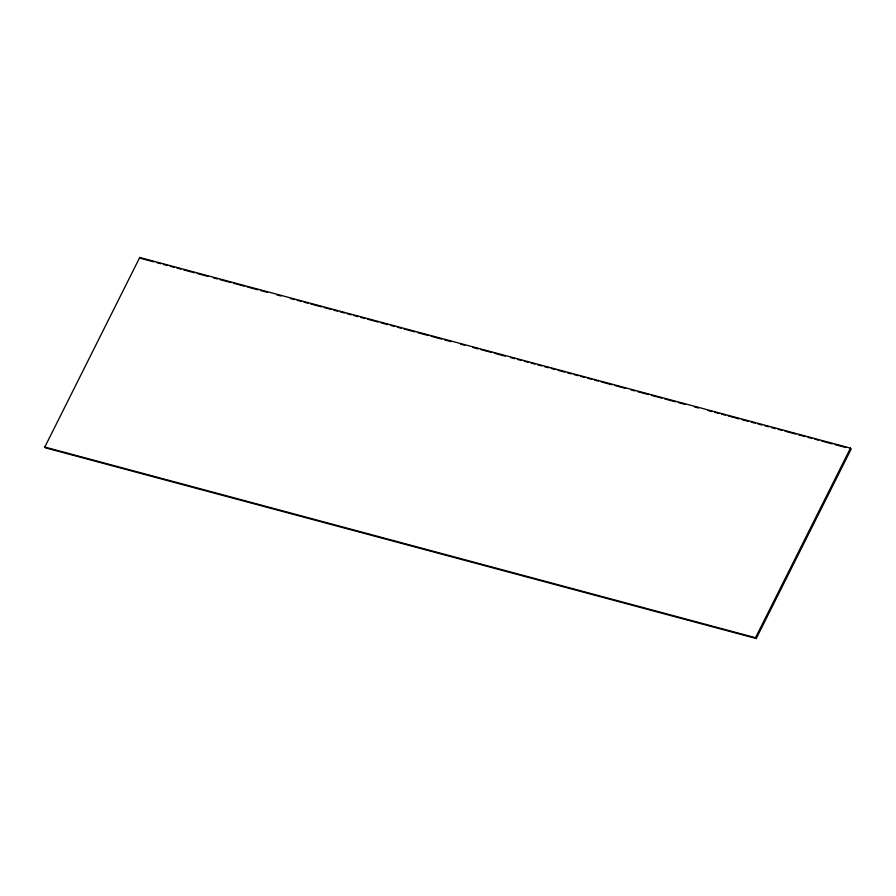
<?xml version="1.0" encoding="UTF-8"?>
<svg xmlns="http://www.w3.org/2000/svg" width="896" height="896" viewBox="0 0 896 896"><rect width="100%" height="100%" fill="white"/><g stroke="black" fill="none" stroke-linecap="round" stroke-linejoin="round"><path stroke-width="1.34" d="M44.8 447.048L139.742 257.466L850.461 448.123L851.2 448.952L756.258 638.534L45.539 447.877L44.8 447.048L755.53 637.706L756.258 638.534M755.53 637.706L850.461 448.123M153.989 261.923L140.47 258.294L139.742 257.466M156.688 262.64L160.742 263.726M163.442 264.454L167.496 265.541M170.195 266.269L174.25 267.355M176.949 268.083L181.003 269.17M183.714 269.898L194.522 272.787M197.221 273.515L208.029 276.416M213.438 277.872L217.493 278.958M220.192 279.675L231 282.576M233.699 283.304L244.518 286.205M247.218 286.933L258.026 289.834M260.725 290.55L267.49 292.365M276.942 294.907L280.997 295.994M290.45 298.525L294.504 299.611M297.214 300.339L301.269 301.426M303.968 302.154L308.022 303.24M310.722 303.968L321.53 306.869M324.229 307.586L330.994 309.4M333.693 310.128L337.747 311.214M340.446 311.942L344.501 313.029M347.2 313.746L351.254 314.843M353.965 315.56L358.019 316.646M360.718 317.374L364.773 318.461M367.472 319.189L378.28 322.09M380.979 322.818L387.744 324.621M390.443 325.349L394.498 326.435M397.197 327.163L401.251 328.25M403.95 328.978L414.77 331.878M417.469 332.595L428.277 335.496M430.976 336.224L441.784 339.125M444.494 339.853L451.248 341.656M460.701 344.198L464.755 345.285M472.864 347.458L478.274 348.914M480.973 349.63L491.781 352.531M494.48 353.259L505.299 356.16M510.698 357.605L514.752 358.691M517.451 359.419L521.506 360.506M524.216 361.234L528.259 362.32M530.97 363.048L535.024 364.134M537.723 364.862L541.778 365.949M544.477 366.666L548.531 367.763M551.23 368.48L555.285 369.566M557.995 370.294L564.749 372.109M567.448 372.837L571.502 373.923M574.202 374.64L578.256 375.738M580.966 376.454L585.01 377.541M587.72 378.269L591.774 379.355M594.474 380.083L598.528 381.17M601.227 381.898L612.035 384.798M614.746 385.515L625.554 388.416M630.952 389.872L635.006 390.958M637.717 391.686L648.525 394.576M651.224 395.304L662.032 398.205M664.731 398.933L675.539 401.834M678.25 402.55L685.003 404.365M694.456 406.907L698.51 407.994M707.974 410.525L712.029 411.611M714.728 412.339L718.782 413.426M721.482 414.154L725.536 415.24M728.246 415.968L739.054 418.869M741.754 419.586L748.507 421.4M751.206 422.128L755.261 423.214M757.971 423.942L762.026 425.029M764.725 425.757L768.779 426.843M771.478 427.56L775.533 428.658M778.232 429.374L782.286 430.461M784.997 431.189L795.805 434.09M798.504 434.818L805.258 436.632M807.957 437.349L812.011 438.435M814.722 439.163L818.776 440.25M821.475 440.978L832.283 443.878M834.982 444.606L845.79 447.496"/></g></svg>
